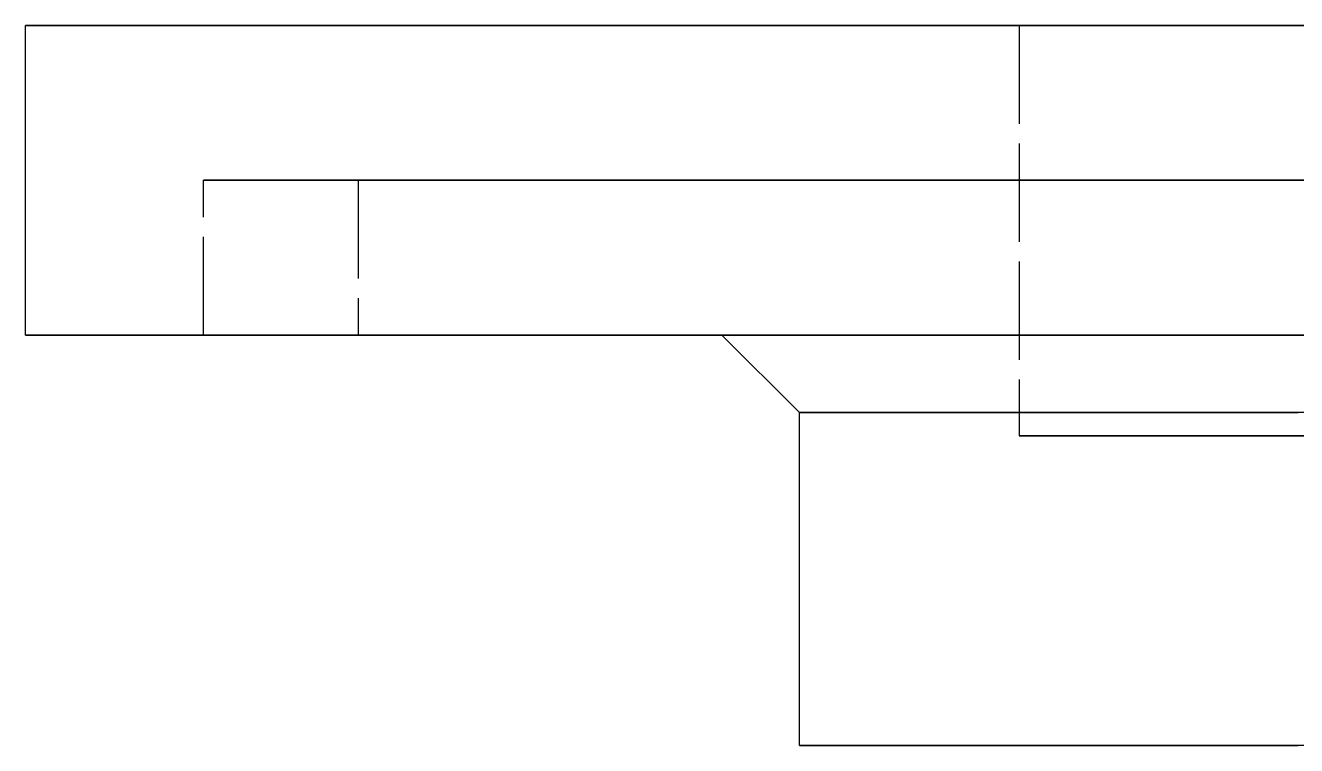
# Model space of a CAD drawing. Header units: millimetres. Extents: x -30 to 130, y -9 to 146.
# Drawn here: x 64 to 80.42, y 47.5 to 56.8 of the extents above; entities that cross this region are included whole.
import ezdxf

# ---------------------------------------------------------------- set-up
doc = ezdxf.new("R2010")
doc.units = ezdxf.units.MM
doc.linetypes.add('DASHED', pattern=[1.524, 1.27, -0.254])
doc.layers.add('HIDDEN', color=8, linetype='DASHED')
doc.layers.add('VISIBLE', color=7, linetype='CONTINUOUS')

msp = doc.modelspace()

# ---------------------------------------------------------------- linework, layer by layer
at = {"layer": 'HIDDEN'}
for points in [[(80.7619, 56.8), (80, 56.8), (79.2381, 56.8), (78.47619, 56.8), (77.71429, 56.8), (76.95238, 56.8), (76.19048, 56.8), (75.42857, 56.8), (74.66667, 56.8), (73.90476, 56.8), (73.14286, 56.8), (72.38095, 56.8), (71.61905, 56.8), (70.85714, 56.8), (70.09524, 56.8), (69.33333, 56.8), (68.57143, 56.8), (67.80952, 56.8), (67.04762, 56.8), (66.28571, 56.8), (65.52381, 56.8), (64.7619, 56.8), (64, 56.8)], [(80.73714, 56.8), (80.38286, 56.8), (80.02857, 56.8), (79.67429, 56.8), (79.32, 56.8), (78.96571, 56.8), (78.61143, 56.8), (78.25714, 56.8), (77.90286, 56.8), (77.54857, 56.8), (77.19429, 56.8), (76.84, 56.8)], [(76.84, 56.8), (77.01714, 56.8), (77.19429, 56.8), (77.37143, 56.8), (77.54857, 56.8), (77.72571, 56.8), (77.90286, 56.8), (78.08, 56.8), (78.25714, 56.8), (78.43429, 56.8), (78.61143, 56.8), (78.78857, 56.8), (78.96571, 56.8), (79.14286, 56.8), (79.32, 56.8), (79.49714, 56.8), (79.67429, 56.8), (79.85143, 56.8), (80.02857, 56.8), (80.20571, 56.8), (80.38286, 56.8), (80.56, 56.8)], [(76.84, 56.8), (76.84, 51.5)], [(80.76667, 54.8), (80.07778, 54.8), (79.38889, 54.8), (78.7, 54.8), (78.01111, 54.8), (77.32222, 54.8), (76.63333, 54.8), (75.94444, 54.8), (75.25556, 54.8), (74.56667, 54.8), (73.87778, 54.8), (73.18889, 54.8), (72.5, 54.8), (71.81111, 54.8), (71.12222, 54.8), (70.43333, 54.8), (69.74444, 54.8), (69.05556, 54.8), (68.36667, 54.8), (67.67778, 54.8), (66.98889, 54.8), (66.3, 54.8)], [(66.3, 54.8), (66.64444, 54.8), (66.98889, 54.8), (67.33333, 54.8), (67.67778, 54.8), (68.02222, 54.8), (68.36667, 54.8), (68.71111, 54.8), (69.05556, 54.8), (69.4, 54.8), (69.74444, 54.8), (70.08889, 54.8), (70.43333, 54.8), (70.77778, 54.8), (71.12222, 54.8), (71.46667, 54.8), (71.81111, 54.8), (72.15556, 54.8), (72.5, 54.8), (72.84444, 54.8), (73.18889, 54.8), (73.53333, 54.8), (73.87778, 54.8), (74.22222, 54.8), (74.56667, 54.8), (74.91111, 54.8), (75.25556, 54.8), (75.6, 54.8), (75.94444, 54.8), (76.28889, 54.8), (76.63333, 54.8), (76.97778, 54.8), (77.32222, 54.8), (77.66667, 54.8), (78.01111, 54.8), (78.35556, 54.8), (78.7, 54.8), (79.04444, 54.8), (79.38889, 54.8), (79.73333, 54.8), (80.07778, 54.8), (80.42222, 54.8), (80.76667, 54.8)], [(80.76667, 54.8), (80.07778, 54.8), (79.38889, 54.8), (78.7, 54.8), (78.01111, 54.8), (77.32222, 54.8), (76.63333, 54.8), (75.94444, 54.8), (75.25556, 54.8), (74.56667, 54.8), (73.87778, 54.8), (73.18889, 54.8), (72.5, 54.8), (71.81111, 54.8), (71.12222, 54.8), (70.43333, 54.8), (69.74444, 54.8), (69.05556, 54.8), (68.36667, 54.8), (67.67778, 54.8), (66.98889, 54.8), (66.3, 54.8)], [(66.3, 54.8), (66.64444, 54.8), (66.98889, 54.8), (67.33333, 54.8), (67.67778, 54.8), (68.02222, 54.8), (68.36667, 54.8), (68.71111, 54.8), (69.05556, 54.8), (69.4, 54.8), (69.74444, 54.8), (70.08889, 54.8), (70.43333, 54.8), (70.77778, 54.8), (71.12222, 54.8), (71.46667, 54.8), (71.81111, 54.8), (72.15556, 54.8), (72.5, 54.8), (72.84444, 54.8), (73.18889, 54.8), (73.53333, 54.8), (73.87778, 54.8), (74.22222, 54.8), (74.56667, 54.8), (74.91111, 54.8), (75.25556, 54.8), (75.6, 54.8), (75.94444, 54.8), (76.28889, 54.8), (76.63333, 54.8), (76.97778, 54.8), (77.32222, 54.8), (77.66667, 54.8), (78.01111, 54.8), (78.35556, 54.8), (78.7, 54.8), (79.04444, 54.8), (79.38889, 54.8), (79.73333, 54.8), (80.07778, 54.8), (80.42222, 54.8), (80.76667, 54.8)], [(66.3, 52.8), (66.3, 54.8)], [(66.3, 52.8), (66.3, 54.8)], [(80.80794, 54.8), (80.18254, 54.8), (79.55714, 54.8), (78.93175, 54.8), (78.30635, 54.8), (77.68095, 54.8), (77.05556, 54.8), (76.43016, 54.8), (75.80476, 54.8), (75.17937, 54.8), (74.55397, 54.8), (73.92857, 54.8), (73.30317, 54.8), (72.67778, 54.8), (72.05238, 54.8), (71.42698, 54.8), (70.80159, 54.8), (70.17619, 54.8), (69.55079, 54.8), (68.9254, 54.8), (68.3, 54.8)], [(68.3, 54.8), (68.6127, 54.8), (68.9254, 54.8), (69.2381, 54.8), (69.55079, 54.8), (69.86349, 54.8), (70.17619, 54.8), (70.48889, 54.8), (70.80159, 54.8), (71.11429, 54.8), (71.42698, 54.8), (71.73968, 54.8), (72.05238, 54.8), (72.36508, 54.8), (72.67778, 54.8), (72.99048, 54.8), (73.30317, 54.8), (73.61587, 54.8), (73.92857, 54.8), (74.24127, 54.8), (74.55397, 54.8), (74.86667, 54.8), (75.17937, 54.8), (75.49206, 54.8), (75.80476, 54.8), (76.11746, 54.8), (76.43016, 54.8), (76.74286, 54.8), (77.05556, 54.8), (77.36825, 54.8), (77.68095, 54.8), (77.99365, 54.8), (78.30635, 54.8), (78.61905, 54.8), (78.93175, 54.8), (79.24444, 54.8), (79.55714, 54.8), (79.86984, 54.8), (80.18254, 54.8), (80.49524, 54.8)], [(80.80794, 54.8), (80.18254, 54.8), (79.55714, 54.8), (78.93175, 54.8), (78.30635, 54.8), (77.68095, 54.8), (77.05556, 54.8), (76.43016, 54.8), (75.80476, 54.8), (75.17937, 54.8), (74.55397, 54.8), (73.92857, 54.8), (73.30317, 54.8), (72.67778, 54.8), (72.05238, 54.8), (71.42698, 54.8), (70.80159, 54.8), (70.17619, 54.8), (69.55079, 54.8), (68.9254, 54.8), (68.3, 54.8)], [(68.3, 54.8), (68.6127, 54.8), (68.9254, 54.8), (69.2381, 54.8), (69.55079, 54.8), (69.86349, 54.8), (70.17619, 54.8), (70.48889, 54.8), (70.80159, 54.8), (71.11429, 54.8), (71.42698, 54.8), (71.73968, 54.8), (72.05238, 54.8), (72.36508, 54.8), (72.67778, 54.8), (72.99048, 54.8), (73.30317, 54.8), (73.61587, 54.8), (73.92857, 54.8), (74.24127, 54.8), (74.55397, 54.8), (74.86667, 54.8), (75.17937, 54.8), (75.49206, 54.8), (75.80476, 54.8), (76.11746, 54.8), (76.43016, 54.8), (76.74286, 54.8), (77.05556, 54.8), (77.36825, 54.8), (77.68095, 54.8), (77.99365, 54.8), (78.30635, 54.8), (78.61905, 54.8), (78.93175, 54.8), (79.24444, 54.8), (79.55714, 54.8), (79.86984, 54.8), (80.18254, 54.8), (80.49524, 54.8)], [(68.3, 54.8), (68.3, 52.8)], [(68.3, 54.8), (68.3, 52.8)], [(80.7619, 52.8), (80, 52.8), (79.2381, 52.8), (78.47619, 52.8), (77.71429, 52.8), (76.95238, 52.8), (76.19048, 52.8), (75.42857, 52.8), (74.66667, 52.8), (73.90476, 52.8), (73.14286, 52.8), (72.38095, 52.8), (71.61905, 52.8), (70.85714, 52.8), (70.09524, 52.8), (69.33333, 52.8), (68.57143, 52.8), (67.80952, 52.8), (67.04762, 52.8), (66.28571, 52.8), (65.52381, 52.8), (64.7619, 52.8), (64, 52.8)], [(80.76667, 52.8), (80.07778, 52.8), (79.38889, 52.8), (78.7, 52.8), (78.01111, 52.8), (77.32222, 52.8), (76.63333, 52.8), (75.94444, 52.8), (75.25556, 52.8), (74.56667, 52.8), (73.87778, 52.8), (73.18889, 52.8), (72.5, 52.8), (71.81111, 52.8), (71.12222, 52.8), (70.43333, 52.8), (69.74444, 52.8), (69.05556, 52.8), (68.36667, 52.8), (67.67778, 52.8), (66.98889, 52.8), (66.3, 52.8)], [(66.3, 52.8), (66.64444, 52.8), (66.98889, 52.8), (67.33333, 52.8), (67.67778, 52.8), (68.02222, 52.8), (68.36667, 52.8), (68.71111, 52.8), (69.05556, 52.8), (69.4, 52.8), (69.74444, 52.8), (70.08889, 52.8), (70.43333, 52.8), (70.77778, 52.8), (71.12222, 52.8), (71.46667, 52.8), (71.81111, 52.8), (72.15556, 52.8), (72.5, 52.8), (72.84444, 52.8), (73.18889, 52.8), (73.53333, 52.8), (73.87778, 52.8), (74.22222, 52.8), (74.56667, 52.8), (74.91111, 52.8), (75.25556, 52.8), (75.6, 52.8), (75.94444, 52.8), (76.28889, 52.8), (76.63333, 52.8), (76.97778, 52.8), (77.32222, 52.8), (77.66667, 52.8), (78.01111, 52.8), (78.35556, 52.8), (78.7, 52.8), (79.04444, 52.8), (79.38889, 52.8), (79.73333, 52.8), (80.07778, 52.8), (80.42222, 52.8), (80.76667, 52.8)], [(80.76667, 52.8), (80.07778, 52.8), (79.38889, 52.8), (78.7, 52.8), (78.01111, 52.8), (77.32222, 52.8), (76.63333, 52.8), (75.94444, 52.8), (75.25556, 52.8), (74.56667, 52.8), (73.87778, 52.8), (73.18889, 52.8), (72.5, 52.8), (71.81111, 52.8), (71.12222, 52.8), (70.43333, 52.8), (69.74444, 52.8), (69.05556, 52.8), (68.36667, 52.8), (67.67778, 52.8), (66.98889, 52.8), (66.3, 52.8)], [(66.3, 52.8), (66.64444, 52.8), (66.98889, 52.8), (67.33333, 52.8), (67.67778, 52.8), (68.02222, 52.8), (68.36667, 52.8), (68.71111, 52.8), (69.05556, 52.8), (69.4, 52.8), (69.74444, 52.8), (70.08889, 52.8), (70.43333, 52.8), (70.77778, 52.8), (71.12222, 52.8), (71.46667, 52.8), (71.81111, 52.8), (72.15556, 52.8), (72.5, 52.8), (72.84444, 52.8), (73.18889, 52.8), (73.53333, 52.8), (73.87778, 52.8), (74.22222, 52.8), (74.56667, 52.8), (74.91111, 52.8), (75.25556, 52.8), (75.6, 52.8), (75.94444, 52.8), (76.28889, 52.8), (76.63333, 52.8), (76.97778, 52.8), (77.32222, 52.8), (77.66667, 52.8), (78.01111, 52.8), (78.35556, 52.8), (78.7, 52.8), (79.04444, 52.8), (79.38889, 52.8), (79.73333, 52.8), (80.07778, 52.8), (80.42222, 52.8), (80.76667, 52.8)], [(80.80794, 52.8), (80.18254, 52.8), (79.55714, 52.8), (78.93175, 52.8), (78.30635, 52.8), (77.68095, 52.8), (77.05556, 52.8), (76.43016, 52.8), (75.80476, 52.8), (75.17937, 52.8), (74.55397, 52.8), (73.92857, 52.8), (73.30317, 52.8), (72.67778, 52.8), (72.05238, 52.8), (71.42698, 52.8), (70.80159, 52.8), (70.17619, 52.8), (69.55079, 52.8), (68.9254, 52.8), (68.3, 52.8)], [(68.3, 52.8), (68.6127, 52.8), (68.9254, 52.8), (69.2381, 52.8), (69.55079, 52.8), (69.86349, 52.8), (70.17619, 52.8), (70.48889, 52.8), (70.80159, 52.8), (71.11429, 52.8), (71.42698, 52.8), (71.73968, 52.8), (72.05238, 52.8), (72.36508, 52.8), (72.67778, 52.8), (72.99048, 52.8), (73.30317, 52.8), (73.61587, 52.8), (73.92857, 52.8), (74.24127, 52.8), (74.55397, 52.8), (74.86667, 52.8), (75.17937, 52.8), (75.49206, 52.8), (75.80476, 52.8), (76.11746, 52.8), (76.43016, 52.8), (76.74286, 52.8), (77.05556, 52.8), (77.36825, 52.8), (77.68095, 52.8), (77.99365, 52.8), (78.30635, 52.8), (78.61905, 52.8), (78.93175, 52.8), (79.24444, 52.8), (79.55714, 52.8), (79.86984, 52.8), (80.18254, 52.8), (80.49524, 52.8)], [(80.80794, 52.8), (80.18254, 52.8), (79.55714, 52.8), (78.93175, 52.8), (78.30635, 52.8), (77.68095, 52.8), (77.05556, 52.8), (76.43016, 52.8), (75.80476, 52.8), (75.17937, 52.8), (74.55397, 52.8), (73.92857, 52.8), (73.30317, 52.8), (72.67778, 52.8), (72.05238, 52.8), (71.42698, 52.8), (70.80159, 52.8), (70.17619, 52.8), (69.55079, 52.8), (68.9254, 52.8), (68.3, 52.8)], [(68.3, 52.8), (68.6127, 52.8), (68.9254, 52.8), (69.2381, 52.8), (69.55079, 52.8), (69.86349, 52.8), (70.17619, 52.8), (70.48889, 52.8), (70.80159, 52.8), (71.11429, 52.8), (71.42698, 52.8), (71.73968, 52.8), (72.05238, 52.8), (72.36508, 52.8), (72.67778, 52.8), (72.99048, 52.8), (73.30317, 52.8), (73.61587, 52.8), (73.92857, 52.8), (74.24127, 52.8), (74.55397, 52.8), (74.86667, 52.8), (75.17937, 52.8), (75.49206, 52.8), (75.80476, 52.8), (76.11746, 52.8), (76.43016, 52.8), (76.74286, 52.8), (77.05556, 52.8), (77.36825, 52.8), (77.68095, 52.8), (77.99365, 52.8), (78.30635, 52.8), (78.61905, 52.8), (78.93175, 52.8), (79.24444, 52.8), (79.55714, 52.8), (79.86984, 52.8), (80.18254, 52.8), (80.49524, 52.8)], [(80.61905, 52.8), (80.14286, 52.8), (79.66667, 52.8), (79.19048, 52.8), (78.71429, 52.8), (78.2381, 52.8), (77.7619, 52.8), (77.28571, 52.8), (76.80952, 52.8), (76.33333, 52.8), (75.85714, 52.8), (75.38095, 52.8), (74.90476, 52.8), (74.42857, 52.8), (73.95238, 52.8), (73.47619, 52.8), (73, 52.8)], [(73, 52.8), (73.2381, 52.8), (73.47619, 52.8), (73.71429, 52.8), (73.95238, 52.8), (74.19048, 52.8), (74.42857, 52.8), (74.66667, 52.8), (74.90476, 52.8), (75.14286, 52.8), (75.38095, 52.8), (75.61905, 52.8), (75.85714, 52.8), (76.09524, 52.8), (76.33333, 52.8), (76.57143, 52.8), (76.80952, 52.8), (77.04762, 52.8), (77.28571, 52.8), (77.52381, 52.8), (77.7619, 52.8), (78, 52.8), (78.2381, 52.8), (78.47619, 52.8), (78.71429, 52.8), (78.95238, 52.8), (79.19048, 52.8), (79.42857, 52.8), (79.66667, 52.8), (79.90476, 52.8), (80.14286, 52.8), (80.38095, 52.8), (80.61905, 52.8)], [(80.66667, 51.8), (80.22222, 51.8), (79.77778, 51.8), (79.33333, 51.8), (78.88889, 51.8), (78.44444, 51.8), (78, 51.8), (77.55556, 51.8), (77.11111, 51.8), (76.66667, 51.8), (76.22222, 51.8), (75.77778, 51.8), (75.33333, 51.8), (74.88889, 51.8), (74.44444, 51.8), (74, 51.8)], [(80.73714, 51.5), (80.38286, 51.5), (80.02857, 51.5), (79.67429, 51.5), (79.32, 51.5), (78.96571, 51.5), (78.61143, 51.5), (78.25714, 51.5), (77.90286, 51.5), (77.54857, 51.5), (77.19429, 51.5), (76.84, 51.5)], [(76.84, 51.5), (77.01714, 51.5), (77.19429, 51.5), (77.37143, 51.5), (77.54857, 51.5), (77.72571, 51.5), (77.90286, 51.5), (78.08, 51.5), (78.25714, 51.5), (78.43429, 51.5), (78.61143, 51.5), (78.78857, 51.5), (78.96571, 51.5), (79.14286, 51.5), (79.32, 51.5), (79.49714, 51.5), (79.67429, 51.5), (79.85143, 51.5), (80.02857, 51.5), (80.20571, 51.5), (80.38286, 51.5), (80.56, 51.5)], [(80.66667, 47.5), (80.22222, 47.5), (79.77778, 47.5), (79.33333, 47.5), (78.88889, 47.5), (78.44444, 47.5), (78, 47.5), (77.55556, 47.5), (77.11111, 47.5), (76.66667, 47.5), (76.22222, 47.5), (75.77778, 47.5), (75.33333, 47.5), (74.88889, 47.5), (74.44444, 47.5), (74, 47.5)]]:
    msp.add_lwpolyline(points, dxfattribs=at)
at = {"layer": 'VISIBLE'}
for points in [[(64, 56.8), (64.38095, 56.8), (64.7619, 56.8), (65.14286, 56.8), (65.52381, 56.8), (65.90476, 56.8), (66.28571, 56.8), (66.66667, 56.8), (67.04762, 56.8), (67.42857, 56.8), (67.80952, 56.8), (68.19048, 56.8), (68.57143, 56.8), (68.95238, 56.8), (69.33333, 56.8), (69.71429, 56.8), (70.09524, 56.8), (70.47619, 56.8), (70.85714, 56.8), (71.2381, 56.8), (71.61905, 56.8), (72, 56.8), (72.38095, 56.8), (72.7619, 56.8), (73.14286, 56.8), (73.52381, 56.8), (73.90476, 56.8), (74.28571, 56.8), (74.66667, 56.8), (75.04762, 56.8), (75.42857, 56.8), (75.80952, 56.8), (76.19048, 56.8), (76.57143, 56.8), (76.95238, 56.8), (77.33333, 56.8), (77.71429, 56.8), (78.09524, 56.8), (78.47619, 56.8), (78.85714, 56.8), (79.2381, 56.8), (79.61905, 56.8), (80, 56.8), (80.38095, 56.8), (80.7619, 56.8)], [(64, 52.8), (64, 56.8)], [(64, 52.8), (64.38095, 52.8), (64.7619, 52.8), (65.14286, 52.8), (65.52381, 52.8), (65.90476, 52.8), (66.28571, 52.8), (66.66667, 52.8), (67.04762, 52.8), (67.42857, 52.8), (67.80952, 52.8), (68.19048, 52.8), (68.57143, 52.8), (68.95238, 52.8), (69.33333, 52.8), (69.71429, 52.8), (70.09524, 52.8), (70.47619, 52.8), (70.85714, 52.8), (71.2381, 52.8), (71.61905, 52.8), (72, 52.8), (72.38095, 52.8), (72.7619, 52.8), (73.14286, 52.8), (73.52381, 52.8), (73.90476, 52.8), (74.28571, 52.8), (74.66667, 52.8), (75.04762, 52.8), (75.42857, 52.8), (75.80952, 52.8), (76.19048, 52.8), (76.57143, 52.8), (76.95238, 52.8), (77.33333, 52.8), (77.71429, 52.8), (78.09524, 52.8), (78.47619, 52.8), (78.85714, 52.8), (79.2381, 52.8), (79.61905, 52.8), (80, 52.8), (80.38095, 52.8), (80.7619, 52.8)], [(74, 51.8), (73, 52.8)], [(74, 51.8), (74.22222, 51.8), (74.44444, 51.8), (74.66667, 51.8), (74.88889, 51.8), (75.11111, 51.8), (75.33333, 51.8), (75.55556, 51.8), (75.77778, 51.8), (76, 51.8), (76.22222, 51.8), (76.44444, 51.8), (76.66667, 51.8), (76.88889, 51.8), (77.11111, 51.8), (77.33333, 51.8), (77.55556, 51.8), (77.77778, 51.8), (78, 51.8), (78.22222, 51.8), (78.44444, 51.8), (78.66667, 51.8), (78.88889, 51.8), (79.11111, 51.8), (79.33333, 51.8), (79.55556, 51.8), (79.77778, 51.8), (80, 51.8), (80.22222, 51.8), (80.44444, 51.8)], [(74, 47.5), (74, 51.8)], [(74, 47.5), (74.22222, 47.5), (74.44444, 47.5), (74.66667, 47.5), (74.88889, 47.5), (75.11111, 47.5), (75.33333, 47.5), (75.55556, 47.5), (75.77778, 47.5), (76, 47.5), (76.22222, 47.5), (76.44444, 47.5), (76.66667, 47.5), (76.88889, 47.5), (77.11111, 47.5), (77.33333, 47.5), (77.55556, 47.5), (77.77778, 47.5), (78, 47.5), (78.22222, 47.5), (78.44444, 47.5), (78.66667, 47.5), (78.88889, 47.5), (79.11111, 47.5), (79.33333, 47.5), (79.55556, 47.5), (79.77778, 47.5), (80, 47.5), (80.22222, 47.5), (80.44444, 47.5)]]:
    msp.add_lwpolyline(points, dxfattribs=at)

doc.saveas('drawing.dxf')
